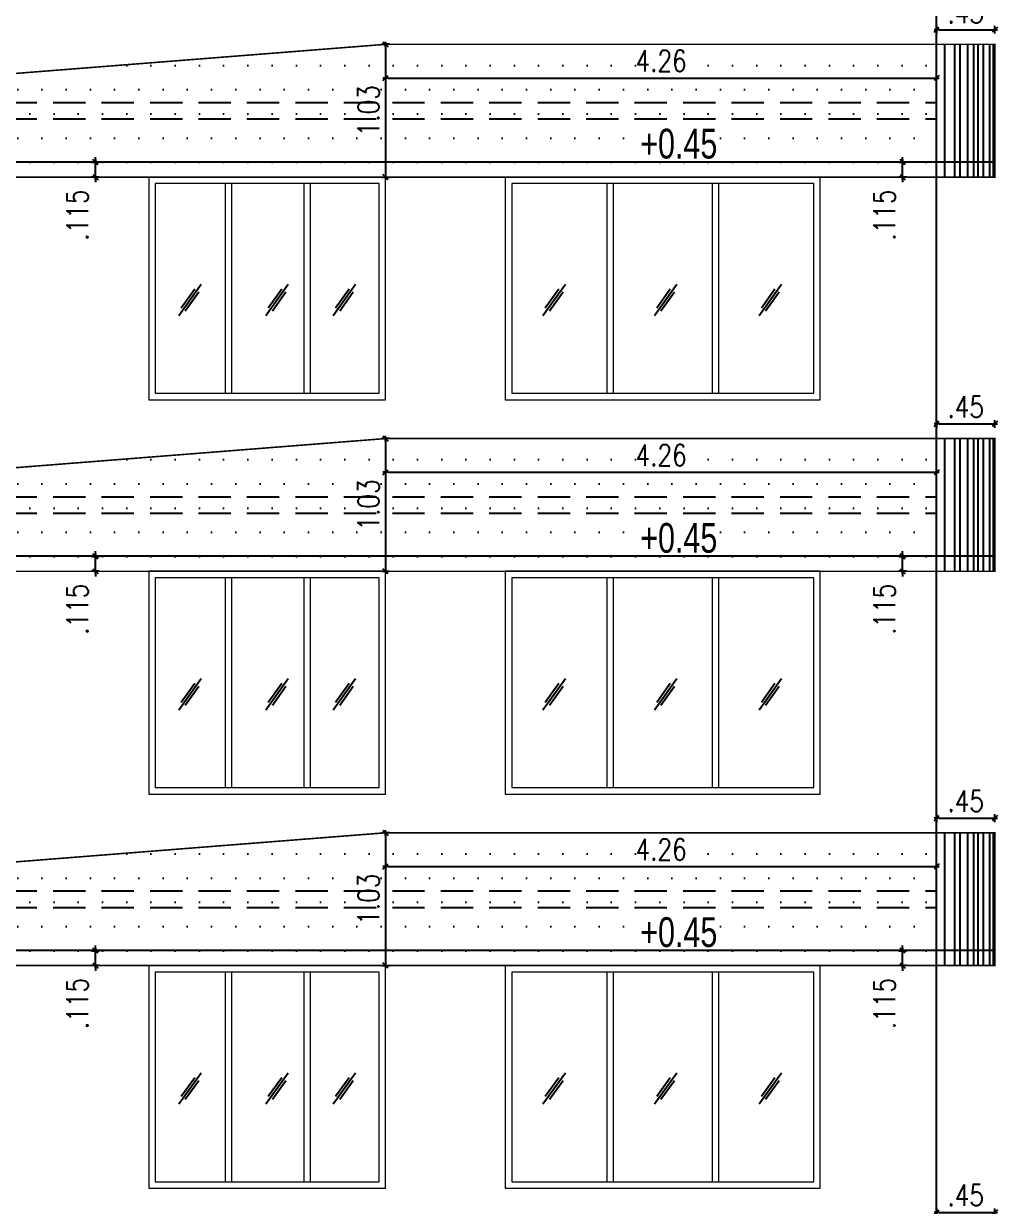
# Model space of a CAD drawing. Header units: inches. Extents: x 14331 to 14549, y 2557 to 2714.
# Drawn here: x 14469.98 to 14477.52, y 2675.95 to 2685.1 of the extents above; entities that cross this region are included whole.
import ezdxf
from ezdxf.enums import TextEntityAlignment as Align

# ---------------------------------------------------------------- set-up
doc = ezdxf.new("R2010")
doc.units = ezdxf.units.IN
doc.header["$LTSCALE"] = 0.25
doc.header["$MEASUREMENT"] = 0
doc.header["$PDMODE"] = 35
doc.linetypes.add('1', pattern=[0])
doc.linetypes.add('DASHEDX2', pattern=[1.5, 1, -0.5])
for name, color, linetype in [('ELE.PROJ.', 1, 'Continuous'), ('GLASS WINDOW', 251, '1'), ('hatch', 251, 'Continuous'), ('proj-internal', 1, 'DASHEDX2'), ('wall', 7, 'Continuous'), ('WORK TEX', 6, 'Continuous'), ('WORKING DIM', 7, 'Continuous')]:
    doc.layers.add(name, color=color, linetype=linetype)
doc.layers.add('WINDOW', color=106, linetype='Continuous', lineweight=13)
doc.styles.add('ARL', font='swisscl_0.ttf')
doc.styles.add('romans', font='romans.shx', dxfattribs={"width": 0.8})
doc.dimstyles.new('121', dxfattribs={"dimscale": 0.1, "dimtxt": 1.65, "dimasz": 0.2, "dimexe": 0.03125, "dimexo": 0.25, "dimgap": 0.5, "dimtad": 1, "dimzin": 4, "dimdsep": 46, "dimtxsty": 'romans', "dimblk1": 'MINITICK', "dimblk2": 'MINITICK', "dimsah": 1, "dimcen": 1, "dimse1": 1, "dimse2": 1, "dimclrd": 252, "dimclre": 256, "dimclrt": 7, "dimadec": 3, "dimazin": 0, "dimtfac": 0.8, "dimtix": 1, "dimtmove": 2, "dimatfit": 3, "dimfxl": 0, "dimtolj": 1, "dimtzin": 3, "dimarcsym": 0})

# ---------------------------------------------------------------- blocks, each defined once
blk = doc.blocks.new('MINITICK')
at = {"color": 7}
for p, q in [((1, 1), (-1, -1)), ((-1, 0), (1, 0)), ((0, -1.5), (0, 1.5))]:
    blk.add_line(p, q, dxfattribs=at)
blk = doc.blocks.new('*D1624')
at = {"layer": 'Defpoints', "color": 0, "transparency": 16777216}
for p in [(14477.4982, 2675.9005), (14477.0482, 2675.7907), (14477.4982, 2675.7907)]:
    blk.add_point(p, dxfattribs=at)
at = {"layer": 'WORKING DIM', "color": 252, "lineweight": -2, "transparency": 16777216}
blk.add_line((14477.0682, 2675.9005), (14477.4782, 2675.9005), dxfattribs=at)
at = {"layer": 'WORKING DIM', "color": 252, "lineweight": -2, "transparency": 16777216, "xscale": 0.02, "yscale": 0.02, "zscale": 0.02, "rotation": 180}
blk.add_blockref('MINITICK', (14477.0482, 2675.9005), dxfattribs=at)
at = {"layer": 'WORKING DIM', "color": 252, "lineweight": -2, "transparency": 16777216, "xscale": 0.02, "yscale": 0.02, "zscale": 0.02}
blk.add_blockref('MINITICK', (14477.4982, 2675.9005), dxfattribs=at)
at = {"layer": 'WORKING DIM', "color": 7, "transparency": 16777216, "insert": (14477.2732, 2676.033), "char_height": 0.165, "attachment_point": 5, "style": 'romans'}
blk.add_mtext('\\A1;.45', dxfattribs=at)
blk = doc.blocks.new('*D1637')
at = {"layer": 'Defpoints', "color": 0, "transparency": 16777216}
for p in [(14477.4982, 2678.9505), (14477.0482, 2678.8407), (14477.4982, 2678.8407)]:
    blk.add_point(p, dxfattribs=at)
at = {"layer": 'WORKING DIM', "color": 252, "lineweight": -2, "transparency": 16777216}
blk.add_line((14477.0682, 2678.9505), (14477.4782, 2678.9505), dxfattribs=at)
at = {"layer": 'WORKING DIM', "color": 252, "lineweight": -2, "transparency": 16777216, "xscale": 0.02, "yscale": 0.02, "zscale": 0.02, "rotation": 180}
blk.add_blockref('MINITICK', (14477.0482, 2678.9505), dxfattribs=at)
at = {"layer": 'WORKING DIM', "color": 252, "lineweight": -2, "transparency": 16777216, "xscale": 0.02, "yscale": 0.02, "zscale": 0.02}
blk.add_blockref('MINITICK', (14477.4982, 2678.9505), dxfattribs=at)
at = {"layer": 'WORKING DIM', "color": 7, "transparency": 16777216, "insert": (14477.2732, 2679.083), "char_height": 0.165, "attachment_point": 5, "style": 'romans'}
blk.add_mtext('\\A1;.45', dxfattribs=at)
blk = doc.blocks.new('*D1648')
at = {"layer": 'Defpoints', "color": 0, "transparency": 16777216}
for p in [(14472.7837, 2678.8371), (14477.0482, 2678.8407), (14477.0482, 2678.576)]:
    blk.add_point(p, dxfattribs=at)
at = {"layer": 'WORKING DIM', "color": 252, "lineweight": -2, "transparency": 16777216}
blk.add_line((14472.8037, 2678.576), (14477.0282, 2678.576), dxfattribs=at)
at = {"layer": 'WORKING DIM', "color": 252, "lineweight": -2, "transparency": 16777216, "xscale": 0.02, "yscale": 0.02, "zscale": 0.02, "rotation": 180}
blk.add_blockref('MINITICK', (14472.7837, 2678.576), dxfattribs=at)
at = {"layer": 'WORKING DIM', "color": 252, "lineweight": -2, "transparency": 16777216, "xscale": 0.02, "yscale": 0.02, "zscale": 0.02}
blk.add_blockref('MINITICK', (14477.0482, 2678.576), dxfattribs=at)
at = {"layer": 'WORKING DIM', "color": 7, "transparency": 16777216, "insert": (14474.9159, 2678.7085), "char_height": 0.165, "attachment_point": 5, "style": 'romans'}
blk.add_mtext('\\A1;4.26', dxfattribs=at)
blk = doc.blocks.new('*D1649')
at = {"layer": 'Defpoints', "color": 0, "transparency": 16777216}
for p in [(14472.7837, 2678.8371), (14472.7837, 2677.81), (14472.7837, 2677.81)]:
    blk.add_point(p, dxfattribs=at)
at = {"layer": 'WORKING DIM', "color": 252, "lineweight": -2, "transparency": 16777216}
blk.add_line((14472.7837, 2678.8171), (14472.7837, 2677.83), dxfattribs=at)
at = {"layer": 'WORKING DIM', "color": 252, "lineweight": -2, "transparency": 16777216, "xscale": 0.02, "yscale": 0.02, "zscale": 0.02}
for p, rotation in [((14472.7837, 2678.8371), 90), ((14472.7837, 2677.81), 270)]:
    blk.add_blockref('MINITICK', p, dxfattribs=dict(at, rotation=rotation))
at = {"layer": 'WORKING DIM', "color": 7, "transparency": 16777216, "insert": (14472.6512, 2678.3236), "char_height": 0.165, "attachment_point": 5, "rotation": 90, "style": 'romans'}
blk.add_mtext('\\A1;1.03', dxfattribs=at)
blk = doc.blocks.new('*D1650')
at = {"layer": 'Defpoints', "color": 0, "transparency": 16777216}
for p in [(14477.4982, 2682.0005), (14477.0482, 2681.8907), (14477.4982, 2681.8907)]:
    blk.add_point(p, dxfattribs=at)
at = {"layer": 'WORKING DIM', "color": 252, "lineweight": -2, "transparency": 16777216}
blk.add_line((14477.0682, 2682.0005), (14477.4782, 2682.0005), dxfattribs=at)
at = {"layer": 'WORKING DIM', "color": 252, "lineweight": -2, "transparency": 16777216, "xscale": 0.02, "yscale": 0.02, "zscale": 0.02, "rotation": 180}
blk.add_blockref('MINITICK', (14477.0482, 2682.0005), dxfattribs=at)
at = {"layer": 'WORKING DIM', "color": 252, "lineweight": -2, "transparency": 16777216, "xscale": 0.02, "yscale": 0.02, "zscale": 0.02}
blk.add_blockref('MINITICK', (14477.4982, 2682.0005), dxfattribs=at)
at = {"layer": 'WORKING DIM', "color": 7, "transparency": 16777216, "insert": (14477.2732, 2682.133), "char_height": 0.165, "attachment_point": 5, "style": 'romans'}
blk.add_mtext('\\A1;.45', dxfattribs=at)
blk = doc.blocks.new('*D1661')
at = {"layer": 'Defpoints', "color": 0, "transparency": 16777216}
for p in [(14472.7837, 2681.8871), (14477.0482, 2681.8907), (14477.0482, 2681.626)]:
    blk.add_point(p, dxfattribs=at)
at = {"layer": 'WORKING DIM', "color": 252, "lineweight": -2, "transparency": 16777216}
blk.add_line((14472.8037, 2681.626), (14477.0282, 2681.626), dxfattribs=at)
at = {"layer": 'WORKING DIM', "color": 252, "lineweight": -2, "transparency": 16777216, "xscale": 0.02, "yscale": 0.02, "zscale": 0.02, "rotation": 180}
blk.add_blockref('MINITICK', (14472.7837, 2681.626), dxfattribs=at)
at = {"layer": 'WORKING DIM', "color": 252, "lineweight": -2, "transparency": 16777216, "xscale": 0.02, "yscale": 0.02, "zscale": 0.02}
blk.add_blockref('MINITICK', (14477.0482, 2681.626), dxfattribs=at)
at = {"layer": 'WORKING DIM', "color": 7, "transparency": 16777216, "insert": (14474.9159, 2681.7585), "char_height": 0.165, "attachment_point": 5, "style": 'romans'}
blk.add_mtext('\\A1;4.26', dxfattribs=at)
blk = doc.blocks.new('*D1662')
at = {"layer": 'Defpoints', "color": 0, "transparency": 16777216}
for p in [(14472.7837, 2681.8871), (14472.7837, 2680.86), (14472.7837, 2680.86)]:
    blk.add_point(p, dxfattribs=at)
at = {"layer": 'WORKING DIM', "color": 252, "lineweight": -2, "transparency": 16777216}
blk.add_line((14472.7837, 2681.8671), (14472.7837, 2680.88), dxfattribs=at)
at = {"layer": 'WORKING DIM', "color": 252, "lineweight": -2, "transparency": 16777216, "xscale": 0.02, "yscale": 0.02, "zscale": 0.02}
for p, rotation in [((14472.7837, 2681.8871), 90), ((14472.7837, 2680.86), 270)]:
    blk.add_blockref('MINITICK', p, dxfattribs=dict(at, rotation=rotation))
at = {"layer": 'WORKING DIM', "color": 7, "transparency": 16777216, "insert": (14472.6512, 2681.3736), "char_height": 0.165, "attachment_point": 5, "rotation": 90, "style": 'romans'}
blk.add_mtext('\\A1;1.03', dxfattribs=at)
blk = doc.blocks.new('*D1663')
at = {"layer": 'Defpoints', "color": 0, "transparency": 16777216}
for p in [(14477.4982, 2685.0505), (14477.0482, 2684.9407), (14477.4982, 2684.9407)]:
    blk.add_point(p, dxfattribs=at)
at = {"layer": 'WORKING DIM', "color": 252, "lineweight": -2, "transparency": 16777216}
blk.add_line((14477.0682, 2685.0505), (14477.4782, 2685.0505), dxfattribs=at)
at = {"layer": 'WORKING DIM', "color": 252, "lineweight": -2, "transparency": 16777216, "xscale": 0.02, "yscale": 0.02, "zscale": 0.02, "rotation": 180}
blk.add_blockref('MINITICK', (14477.0482, 2685.0505), dxfattribs=at)
at = {"layer": 'WORKING DIM', "color": 252, "lineweight": -2, "transparency": 16777216, "xscale": 0.02, "yscale": 0.02, "zscale": 0.02}
blk.add_blockref('MINITICK', (14477.4982, 2685.0505), dxfattribs=at)
at = {"layer": 'WORKING DIM', "color": 7, "transparency": 16777216, "insert": (14477.2732, 2685.183), "char_height": 0.165, "attachment_point": 5, "style": 'romans'}
blk.add_mtext('\\A1;.45', dxfattribs=at)
blk = doc.blocks.new('*D1674')
at = {"layer": 'Defpoints', "color": 0, "transparency": 16777216}
for p in [(14472.7837, 2684.9371), (14477.0482, 2684.9407), (14477.0482, 2684.676)]:
    blk.add_point(p, dxfattribs=at)
at = {"layer": 'WORKING DIM', "color": 252, "lineweight": -2, "transparency": 16777216}
blk.add_line((14472.8037, 2684.676), (14477.0282, 2684.676), dxfattribs=at)
at = {"layer": 'WORKING DIM', "color": 252, "lineweight": -2, "transparency": 16777216, "xscale": 0.02, "yscale": 0.02, "zscale": 0.02, "rotation": 180}
blk.add_blockref('MINITICK', (14472.7837, 2684.676), dxfattribs=at)
at = {"layer": 'WORKING DIM', "color": 252, "lineweight": -2, "transparency": 16777216, "xscale": 0.02, "yscale": 0.02, "zscale": 0.02}
blk.add_blockref('MINITICK', (14477.0482, 2684.676), dxfattribs=at)
at = {"layer": 'WORKING DIM', "color": 7, "transparency": 16777216, "insert": (14474.9159, 2684.8085), "char_height": 0.165, "attachment_point": 5, "style": 'romans'}
blk.add_mtext('\\A1;4.26', dxfattribs=at)
blk = doc.blocks.new('*D1675')
at = {"layer": 'Defpoints', "color": 0, "transparency": 16777216}
for p in [(14472.7837, 2684.9371), (14472.7837, 2683.91), (14472.7837, 2683.91)]:
    blk.add_point(p, dxfattribs=at)
at = {"layer": 'WORKING DIM', "color": 252, "lineweight": -2, "transparency": 16777216}
blk.add_line((14472.7837, 2684.9171), (14472.7837, 2683.93), dxfattribs=at)
at = {"layer": 'WORKING DIM', "color": 252, "lineweight": -2, "transparency": 16777216, "xscale": 0.02, "yscale": 0.02, "zscale": 0.02}
for p, rotation in [((14472.7837, 2684.9371), 90), ((14472.7837, 2683.91), 270)]:
    blk.add_blockref('MINITICK', p, dxfattribs=dict(at, rotation=rotation))
at = {"layer": 'WORKING DIM', "color": 7, "transparency": 16777216, "insert": (14472.6512, 2684.4236), "char_height": 0.165, "attachment_point": 5, "rotation": 90, "style": 'romans'}
blk.add_mtext('\\A1;1.03', dxfattribs=at)
blk = doc.blocks.new('*D1730')
at = {"layer": 'Defpoints', "color": 0, "transparency": 16777216}
for p in [(14470.5386, 2677.925), (14470.738, 2677.925), (14470.738, 2677.81)]:
    blk.add_point(p, dxfattribs=at)
at = {"layer": 'WORKING DIM', "color": 252, "lineweight": -2, "transparency": 16777216}
for p, q in [((14470.5386, 2677.945), (14470.5386, 2677.965)), ((14470.5386, 2677.81), (14470.5386, 2677.925)), ((14470.5386, 2677.79), (14470.5386, 2677.77))]:
    blk.add_line(p, q, dxfattribs=at)
at = {"layer": 'WORKING DIM', "color": 252, "lineweight": -2, "transparency": 16777216, "xscale": 0.02, "yscale": 0.02, "zscale": 0.02}
for p, rotation in [((14470.5386, 2677.925), 270), ((14470.5386, 2677.81), 90)]:
    blk.add_blockref('MINITICK', p, dxfattribs=dict(at, rotation=rotation))
at = {"layer": 'WORKING DIM', "color": 7, "transparency": 16777216, "insert": (14470.3986, 2677.5162), "char_height": 0.165, "attachment_point": 5, "rotation": 90, "style": 'romans'}
blk.add_mtext('\\A1;.115', dxfattribs=at)
blk = doc.blocks.new('*D1731')
at = {"layer": 'Defpoints', "color": 0, "transparency": 16777216}
for p in [(14476.7851, 2677.925), (14476.9845, 2677.925), (14476.9845, 2677.81)]:
    blk.add_point(p, dxfattribs=at)
at = {"layer": 'WORKING DIM', "color": 252, "lineweight": -2, "transparency": 16777216}
for p, q in [((14476.7851, 2677.945), (14476.7851, 2677.965)), ((14476.7851, 2677.81), (14476.7851, 2677.925)), ((14476.7851, 2677.79), (14476.7851, 2677.77))]:
    blk.add_line(p, q, dxfattribs=at)
at = {"layer": 'WORKING DIM', "color": 252, "lineweight": -2, "transparency": 16777216, "xscale": 0.02, "yscale": 0.02, "zscale": 0.02}
for p, rotation in [((14476.7851, 2677.925), 270), ((14476.7851, 2677.81), 90)]:
    blk.add_blockref('MINITICK', p, dxfattribs=dict(at, rotation=rotation))
at = {"layer": 'WORKING DIM', "color": 7, "transparency": 16777216, "insert": (14476.6451, 2677.5162), "char_height": 0.165, "attachment_point": 5, "rotation": 90, "style": 'romans'}
blk.add_mtext('\\A1;.115', dxfattribs=at)
blk = doc.blocks.new('*D1734')
at = {"layer": 'Defpoints', "color": 0, "transparency": 16777216}
for p in [(14470.5386, 2680.975), (14470.738, 2680.975), (14470.738, 2680.86)]:
    blk.add_point(p, dxfattribs=at)
at = {"layer": 'WORKING DIM', "color": 252, "lineweight": -2, "transparency": 16777216}
for p, q in [((14470.5386, 2680.995), (14470.5386, 2681.015)), ((14470.5386, 2680.86), (14470.5386, 2680.975)), ((14470.5386, 2680.84), (14470.5386, 2680.82))]:
    blk.add_line(p, q, dxfattribs=at)
at = {"layer": 'WORKING DIM', "color": 252, "lineweight": -2, "transparency": 16777216, "xscale": 0.02, "yscale": 0.02, "zscale": 0.02}
for p, rotation in [((14470.5386, 2680.975), 270), ((14470.5386, 2680.86), 90)]:
    blk.add_blockref('MINITICK', p, dxfattribs=dict(at, rotation=rotation))
at = {"layer": 'WORKING DIM', "color": 7, "transparency": 16777216, "insert": (14470.3986, 2680.5662), "char_height": 0.165, "attachment_point": 5, "rotation": 90, "style": 'romans'}
blk.add_mtext('\\A1;.115', dxfattribs=at)
blk = doc.blocks.new('*D1735')
at = {"layer": 'Defpoints', "color": 0, "transparency": 16777216}
for p in [(14476.7851, 2680.975), (14476.9845, 2680.975), (14476.9845, 2680.86)]:
    blk.add_point(p, dxfattribs=at)
at = {"layer": 'WORKING DIM', "color": 252, "lineweight": -2, "transparency": 16777216}
for p, q in [((14476.7851, 2680.995), (14476.7851, 2681.015)), ((14476.7851, 2680.86), (14476.7851, 2680.975)), ((14476.7851, 2680.84), (14476.7851, 2680.82))]:
    blk.add_line(p, q, dxfattribs=at)
at = {"layer": 'WORKING DIM', "color": 252, "lineweight": -2, "transparency": 16777216, "xscale": 0.02, "yscale": 0.02, "zscale": 0.02}
for p, rotation in [((14476.7851, 2680.975), 270), ((14476.7851, 2680.86), 90)]:
    blk.add_blockref('MINITICK', p, dxfattribs=dict(at, rotation=rotation))
at = {"layer": 'WORKING DIM', "color": 7, "transparency": 16777216, "insert": (14476.6451, 2680.5662), "char_height": 0.165, "attachment_point": 5, "rotation": 90, "style": 'romans'}
blk.add_mtext('\\A1;.115', dxfattribs=at)
blk = doc.blocks.new('*D1738')
at = {"layer": 'Defpoints', "color": 0, "transparency": 16777216}
for p in [(14470.5386, 2684.025), (14470.738, 2684.025), (14470.738, 2683.91)]:
    blk.add_point(p, dxfattribs=at)
at = {"layer": 'WORKING DIM', "color": 252, "lineweight": -2, "transparency": 16777216}
for p, q in [((14470.5386, 2684.045), (14470.5386, 2684.065)), ((14470.5386, 2683.91), (14470.5386, 2684.025)), ((14470.5386, 2683.89), (14470.5386, 2683.87))]:
    blk.add_line(p, q, dxfattribs=at)
at = {"layer": 'WORKING DIM', "color": 252, "lineweight": -2, "transparency": 16777216, "xscale": 0.02, "yscale": 0.02, "zscale": 0.02}
for p, rotation in [((14470.5386, 2684.025), 270), ((14470.5386, 2683.91), 90)]:
    blk.add_blockref('MINITICK', p, dxfattribs=dict(at, rotation=rotation))
at = {"layer": 'WORKING DIM', "color": 7, "transparency": 16777216, "insert": (14470.3986, 2683.6162), "char_height": 0.165, "attachment_point": 5, "rotation": 90, "style": 'romans'}
blk.add_mtext('\\A1;.115', dxfattribs=at)
blk = doc.blocks.new('*D1739')
at = {"layer": 'Defpoints', "color": 0, "transparency": 16777216}
for p in [(14476.7851, 2684.025), (14476.9845, 2684.025), (14476.9845, 2683.91)]:
    blk.add_point(p, dxfattribs=at)
at = {"layer": 'WORKING DIM', "color": 252, "lineweight": -2, "transparency": 16777216}
for p, q in [((14476.7851, 2684.045), (14476.7851, 2684.065)), ((14476.7851, 2683.91), (14476.7851, 2684.025)), ((14476.7851, 2683.89), (14476.7851, 2683.87))]:
    blk.add_line(p, q, dxfattribs=at)
at = {"layer": 'WORKING DIM', "color": 252, "lineweight": -2, "transparency": 16777216, "xscale": 0.02, "yscale": 0.02, "zscale": 0.02}
for p, rotation in [((14476.7851, 2684.025), 270), ((14476.7851, 2683.91), 90)]:
    blk.add_blockref('MINITICK', p, dxfattribs=dict(at, rotation=rotation))
at = {"layer": 'WORKING DIM', "color": 7, "transparency": 16777216, "insert": (14476.6451, 2683.6162), "char_height": 0.165, "attachment_point": 5, "rotation": 90, "style": 'romans'}
blk.add_mtext('\\A1;.115', dxfattribs=at)

msp = doc.modelspace()

# ---------------------------------------------------------------- hatches: boundary and pattern name
at = {"layer": 'hatch', "true_color": 0xc7b399}
h = msp.add_hatch(dxfattribs=at)
h.set_pattern_fill('DOTS', color=253, scale=3)
h.set_pattern_definition([(0, (-426.09427, 47.77428), (0.09375, 0.1875), [0, -0.1875])])
h.paths.add_polyline_path([(14477.0482, 2684.9371), (14472.7823, 2684.9371), (14467.0634, 2684.4871), (14467.0634, 2683.91), (14477.0482, 2683.91)])
h = msp.add_hatch(dxfattribs=at)
h.set_pattern_fill('DOTS', color=253, scale=3)
h.set_pattern_definition([(0, (-426.09427, 44.72428), (0.09375, 0.1875), [0, -0.1875])])
h.paths.add_polyline_path([(14477.0482, 2681.8871), (14472.7823, 2681.8871), (14467.0634, 2681.4371), (14467.0634, 2680.86), (14477.0482, 2680.86)])
h = msp.add_hatch(dxfattribs=at)
h.set_pattern_fill('DOTS', color=253, scale=3)
h.set_pattern_definition([(0, (-426.09427, 41.67428), (0.09375, 0.1875), [0, -0.1875])])
h.paths.add_polyline_path([(14477.0482, 2678.8371), (14472.7823, 2678.8371), (14467.0634, 2678.3871), (14467.0634, 2677.81), (14477.0482, 2677.81)])

# ---------------------------------------------------------------- linework, layer by layer
at = {"layer": 'ELE.PROJ.', "color": 8}
for p, q in [((14477.1089, 2684.9407), (14477.1089, 2683.91)), ((14477.187, 2684.9407), (14477.187, 2683.91)), ((14477.2269, 2684.9407), (14477.2269, 2683.91)), ((14477.2878, 2684.9407), (14477.2878, 2683.91)), ((14477.334, 2684.9407), (14477.334, 2683.91)), ((14477.3675, 2684.9407), (14477.3675, 2683.91)), ((14477.4086, 2684.9407), (14477.4086, 2683.91)), ((14477.4573, 2684.9407), (14477.4573, 2683.91)), ((14477.4861, 2684.9407), (14477.4861, 2683.91)), ((14477.1089, 2681.8907), (14477.1089, 2680.86)), ((14477.187, 2681.8907), (14477.187, 2680.86)), ((14477.2269, 2681.8907), (14477.2269, 2680.86)), ((14477.2878, 2681.8907), (14477.2878, 2680.86)), ((14477.334, 2681.8907), (14477.334, 2680.86)), ((14477.3675, 2681.8907), (14477.3675, 2680.86)), ((14477.4086, 2681.8907), (14477.4086, 2680.86)), ((14477.4573, 2681.8907), (14477.4573, 2680.86)), ((14477.4861, 2681.8907), (14477.4861, 2680.86)), ((14477.1089, 2678.8407), (14477.1089, 2677.81)), ((14477.187, 2678.8407), (14477.187, 2677.81)), ((14477.2269, 2678.8407), (14477.2269, 2677.81)), ((14477.2878, 2678.8407), (14477.2878, 2677.81)), ((14477.334, 2678.8407), (14477.334, 2677.81)), ((14477.3675, 2678.8407), (14477.3675, 2677.81)), ((14477.4086, 2678.8407), (14477.4086, 2677.81)), ((14477.4573, 2678.8407), (14477.4573, 2677.81)), ((14477.4861, 2678.8407), (14477.4861, 2677.81))]:
    msp.add_line(p, q, dxfattribs=at)
at = {"layer": 'ELE.PROJ.'}
for p, q in [((14467.0634, 2684.0287), (14477.4982, 2684.0287)), ((14467.0634, 2680.9787), (14477.4982, 2680.9787)), ((14467.0634, 2677.9287), (14477.4982, 2677.9287))]:
    msp.add_line(p, q, dxfattribs=at)
at = {"layer": 'ELE.PROJ.', "const_width": 0.012}
for points in [[(14477.4982, 2684.9371), (14472.7837, 2684.9371), (14467.0634, 2684.4871), (14467.0634, 2683.91), (14477.4982, 2683.91)], [(14477.4982, 2681.8871), (14472.7837, 2681.8871), (14467.0634, 2681.4371), (14467.0634, 2680.86), (14477.4982, 2680.86)], [(14477.4982, 2678.8371), (14472.7837, 2678.8371), (14467.0634, 2678.3871), (14467.0634, 2677.81), (14477.4982, 2677.81)]]:
    msp.add_lwpolyline(points, close=True, dxfattribs=at)
at = {"layer": 'GLASS WINDOW', "color": 4, "ltscale": 200}
for p, q in [((14471.3572, 2683.0783), (14471.1835, 2682.8368)), ((14472.0309, 2683.0783), (14471.8573, 2682.8368)), ((14472.5524, 2683.0783), (14472.3787, 2682.8368)), ((14474.1754, 2683.0783), (14474.0018, 2682.8368)), ((14475.038, 2683.0783), (14474.8644, 2682.8368)), ((14475.8478, 2683.0783), (14475.6741, 2682.8368)), ((14471.3066, 2683.0422), (14471.2016, 2682.8963)), ((14471.3391, 2683.0189), (14471.2341, 2682.8729)), ((14471.9803, 2683.0422), (14471.8754, 2682.8963)), ((14472.0128, 2683.0189), (14471.9078, 2682.8729)), ((14472.5018, 2683.0422), (14472.3968, 2682.8963)), ((14472.5343, 2683.0189), (14472.4293, 2682.8729)), ((14474.1249, 2683.0422), (14474.0199, 2682.8963)), ((14474.1573, 2683.0189), (14474.0524, 2682.8729)), ((14474.9874, 2683.0422), (14474.8824, 2682.8963)), ((14475.0199, 2683.0189), (14474.9149, 2682.8729)), ((14475.7972, 2683.0422), (14475.6922, 2682.8963)), ((14475.8297, 2683.0189), (14475.7247, 2682.8729)), ((14471.3572, 2680.0283), (14471.1835, 2679.7868)), ((14471.3066, 2679.9922), (14471.2016, 2679.8463)), ((14471.3391, 2679.9689), (14471.2341, 2679.8229)), ((14472.0309, 2680.0283), (14471.8573, 2679.7868)), ((14471.9803, 2679.9922), (14471.8754, 2679.8463)), ((14472.0128, 2679.9689), (14471.9078, 2679.8229)), ((14472.5524, 2680.0283), (14472.3787, 2679.7868)), ((14472.5018, 2679.9922), (14472.3968, 2679.8463)), ((14472.5343, 2679.9689), (14472.4293, 2679.8229)), ((14474.1754, 2680.0283), (14474.0018, 2679.7868)), ((14474.1249, 2679.9922), (14474.0199, 2679.8463)), ((14474.1573, 2679.9689), (14474.0524, 2679.8229)), ((14475.038, 2680.0283), (14474.8644, 2679.7868)), ((14474.9874, 2679.9922), (14474.8824, 2679.8463)), ((14475.0199, 2679.9689), (14474.9149, 2679.8229)), ((14475.8478, 2680.0283), (14475.6741, 2679.7868)), ((14475.7972, 2679.9922), (14475.6922, 2679.8463)), ((14475.8297, 2679.9689), (14475.7247, 2679.8229)), ((14471.3572, 2676.9783), (14471.1835, 2676.7368)), ((14471.3066, 2676.9422), (14471.2016, 2676.7963)), ((14472.0309, 2676.9783), (14471.8573, 2676.7368)), ((14471.9803, 2676.9422), (14471.8754, 2676.7963)), ((14472.5524, 2676.9783), (14472.3787, 2676.7368)), ((14472.5018, 2676.9422), (14472.3968, 2676.7963)), ((14474.1754, 2676.9783), (14474.0018, 2676.7368)), ((14474.1249, 2676.9422), (14474.0199, 2676.7963)), ((14475.038, 2676.9783), (14474.8644, 2676.7368)), ((14474.9874, 2676.9422), (14474.8824, 2676.7963)), ((14475.8478, 2676.9783), (14475.6741, 2676.7368)), ((14475.7972, 2676.9422), (14475.6922, 2676.7963)), ((14471.3391, 2676.9189), (14471.2341, 2676.7729)), ((14472.0128, 2676.9189), (14471.9078, 2676.7729)), ((14472.5343, 2676.9189), (14472.4293, 2676.7729)), ((14474.1573, 2676.9189), (14474.0524, 2676.7729)), ((14475.0199, 2676.9189), (14474.9149, 2676.7729)), ((14475.8297, 2676.9189), (14475.7247, 2676.7729))]:
    msp.add_line(p, q, dxfattribs=at)
at = {"layer": 'proj-internal', "color": 251}
for p, q in [((14455.2113, 2684.4871), (14477.0482, 2684.4871)), ((14455.2113, 2684.3601), (14477.0482, 2684.3601)), ((14455.2113, 2681.4371), (14477.0482, 2681.4371)), ((14455.2113, 2681.31), (14477.0482, 2681.31)), ((14455.2113, 2678.3871), (14477.0482, 2678.3871)), ((14455.2113, 2678.26), (14477.0482, 2678.26))]:
    msp.add_line(p, q, dxfattribs=at)
at = {"layer": 'wall'}
msp.add_line((14477.0482, 2650.6101), (14477.0482, 2691.737), dxfattribs=at)
at = {"layer": 'WINDOW'}
for p, q in [((14471.5413, 2683.86), (14471.5413, 2682.2371)), ((14471.5913, 2683.86), (14471.5913, 2682.2371)), ((14472.1504, 2683.86), (14472.1504, 2682.2371)), ((14472.2004, 2683.86), (14472.2004, 2682.2371)), ((14474.4955, 2683.86), (14474.4955, 2682.2371)), ((14474.5455, 2683.86), (14474.5455, 2682.2371)), ((14475.3109, 2683.86), (14475.3109, 2682.2371)), ((14475.3609, 2683.86), (14475.3609, 2682.2371)), ((14471.5413, 2680.81), (14471.5413, 2679.1871)), ((14471.5913, 2680.81), (14471.5913, 2679.1871)), ((14472.1504, 2680.81), (14472.1504, 2679.1871)), ((14472.2004, 2680.81), (14472.2004, 2679.1871)), ((14474.4955, 2680.81), (14474.4955, 2679.1871)), ((14474.5455, 2680.81), (14474.5455, 2679.1871)), ((14475.3109, 2680.81), (14475.3109, 2679.1871)), ((14475.3609, 2680.81), (14475.3609, 2679.1871)), ((14471.5413, 2677.76), (14471.5413, 2676.1371)), ((14471.5913, 2677.76), (14471.5913, 2676.1371)), ((14472.1504, 2677.76), (14472.1504, 2676.1371)), ((14472.2004, 2677.76), (14472.2004, 2676.1371)), ((14474.4955, 2677.76), (14474.4955, 2676.1371)), ((14474.5455, 2677.76), (14474.5455, 2676.1371)), ((14475.3109, 2677.76), (14475.3109, 2676.1371)), ((14475.3609, 2677.76), (14475.3609, 2676.1371))]:
    msp.add_line(p, q, dxfattribs=at)
for points in [[(14470.952, 2682.1871), (14472.7837, 2682.1871), (14472.7837, 2683.91), (14470.952, 2683.91)], [(14473.7103, 2682.1871), (14476.1482, 2682.1871), (14476.1482, 2683.91), (14473.7103, 2683.91)], [(14471.002, 2682.2371), (14472.7337, 2682.2371), (14472.7337, 2683.86), (14471.002, 2683.86)], [(14473.7603, 2682.2371), (14476.0982, 2682.2371), (14476.0982, 2683.86), (14473.7603, 2683.86)], [(14470.952, 2679.1371), (14472.7837, 2679.1371), (14472.7837, 2680.86), (14470.952, 2680.86)], [(14471.002, 2679.1871), (14472.7337, 2679.1871), (14472.7337, 2680.81), (14471.002, 2680.81)], [(14473.7103, 2679.1371), (14476.1482, 2679.1371), (14476.1482, 2680.86), (14473.7103, 2680.86)], [(14473.7603, 2679.1871), (14476.0982, 2679.1871), (14476.0982, 2680.81), (14473.7603, 2680.81)], [(14470.952, 2676.0871), (14472.7837, 2676.0871), (14472.7837, 2677.81), (14470.952, 2677.81)], [(14471.002, 2676.1371), (14472.7337, 2676.1371), (14472.7337, 2677.76), (14471.002, 2677.76)], [(14473.7103, 2676.0871), (14476.1482, 2676.0871), (14476.1482, 2677.81), (14473.7103, 2677.81)], [(14473.7603, 2676.1371), (14476.0982, 2676.1371), (14476.0982, 2677.76), (14473.7603, 2677.76)]]:
    msp.add_lwpolyline(points, close=True, dxfattribs=at)

# ---------------------------------------------------------------- texts
at = {"layer": 'WORK TEX', "color": 7, "style": 'ARL'}
for p in [(14475.0856, 2684.1688), (14475.0856, 2681.1188), (14475.0856, 2678.0688)]:
    msp.add_text('+0.45 ', height=0.23, dxfattribs=at).set_placement(p, align=Align.MIDDLE_CENTER)

# ---------------------------------------------------------------- dimensions: what is measured, and where the dimension line sits
at = {"layer": 'WORKING DIM'}
for base, p1, p2, picture, middle in [((14477.4982, 2685.0505), (14477.0482, 2684.9407), (14477.4982, 2684.9407), '*D1663', (14477.2732, 2685.183)), ((14477.0482, 2684.676), (14472.7837, 2684.9371), (14477.0482, 2684.9407), '*D1674', (14474.9159, 2684.8085)), ((14477.4982, 2682.0005), (14477.0482, 2681.8907), (14477.4982, 2681.8907), '*D1650', (14477.2732, 2682.133)), ((14477.0482, 2681.626), (14472.7837, 2681.8871), (14477.0482, 2681.8907), '*D1661', (14474.9159, 2681.7585)), ((14477.4982, 2678.9505), (14477.0482, 2678.8407), (14477.4982, 2678.8407), '*D1637', (14477.2732, 2679.083)), ((14477.0482, 2678.576), (14472.7837, 2678.8371), (14477.0482, 2678.8407), '*D1648', (14474.9159, 2678.7085)), ((14477.4982, 2675.9005), (14477.0482, 2675.7907), (14477.4982, 2675.7907), '*D1624', (14477.2732, 2676.033))]:
    dim = msp.add_linear_dim(base=base, p1=p1, p2=p2, dimstyle='121', override={"dimfxl": 0.18, "dimfxlon": 1}, dxfattribs=at)
    dim.commit()
    dim.dimension.update_dxf_attribs({"geometry": picture, "text_midpoint": middle})
for base, p1, p2, picture, middle in [((14472.7837, 2683.91), (14472.7837, 2684.9371), (14472.7837, 2683.91), '*D1675', (14472.6512, 2684.4236)), ((14472.7837, 2680.86), (14472.7837, 2681.8871), (14472.7837, 2680.86), '*D1662', (14472.6512, 2681.3736)), ((14472.7837, 2677.81), (14472.7837, 2678.8371), (14472.7837, 2677.81), '*D1649', (14472.6512, 2678.3236))]:
    dim = msp.add_linear_dim(base=base, p1=p1, p2=p2, angle=90, dimstyle='121', override={"dimfxl": 0.18, "dimfxlon": 1}, dxfattribs=at)
    dim.commit()
    dim.dimension.update_dxf_attribs({"geometry": picture, "text_midpoint": middle})
for base, p1, p2, picture, middle in [((14470.5386, 2684.025), (14470.738, 2683.91), (14470.738, 2684.025), '*D1738', (14470.3986, 2683.6162)), ((14476.7851, 2684.025), (14476.9845, 2683.91), (14476.9845, 2684.025), '*D1739', (14476.6451, 2683.6162)), ((14470.5386, 2680.975), (14470.738, 2680.86), (14470.738, 2680.975), '*D1734', (14470.3986, 2680.5662)), ((14476.7851, 2680.975), (14476.9845, 2680.86), (14476.9845, 2680.975), '*D1735', (14476.6451, 2680.5662)), ((14470.5386, 2677.925), (14470.738, 2677.81), (14470.738, 2677.925), '*D1730', (14470.3986, 2677.5162)), ((14476.7851, 2677.925), (14476.9845, 2677.81), (14476.9845, 2677.925), '*D1731', (14476.6451, 2677.5162))]:
    dim = msp.add_linear_dim(base=base, p1=p1, p2=p2, angle=90, text='.115', dimstyle='121', override={"dimfxl": 0.18, "dimfxlon": 1}, dxfattribs=at)
    dim.commit()
    dim.dimension.update_dxf_attribs({"geometry": picture, "text_midpoint": middle, "dimtype": 160})

doc.saveas('drawing.dxf')
